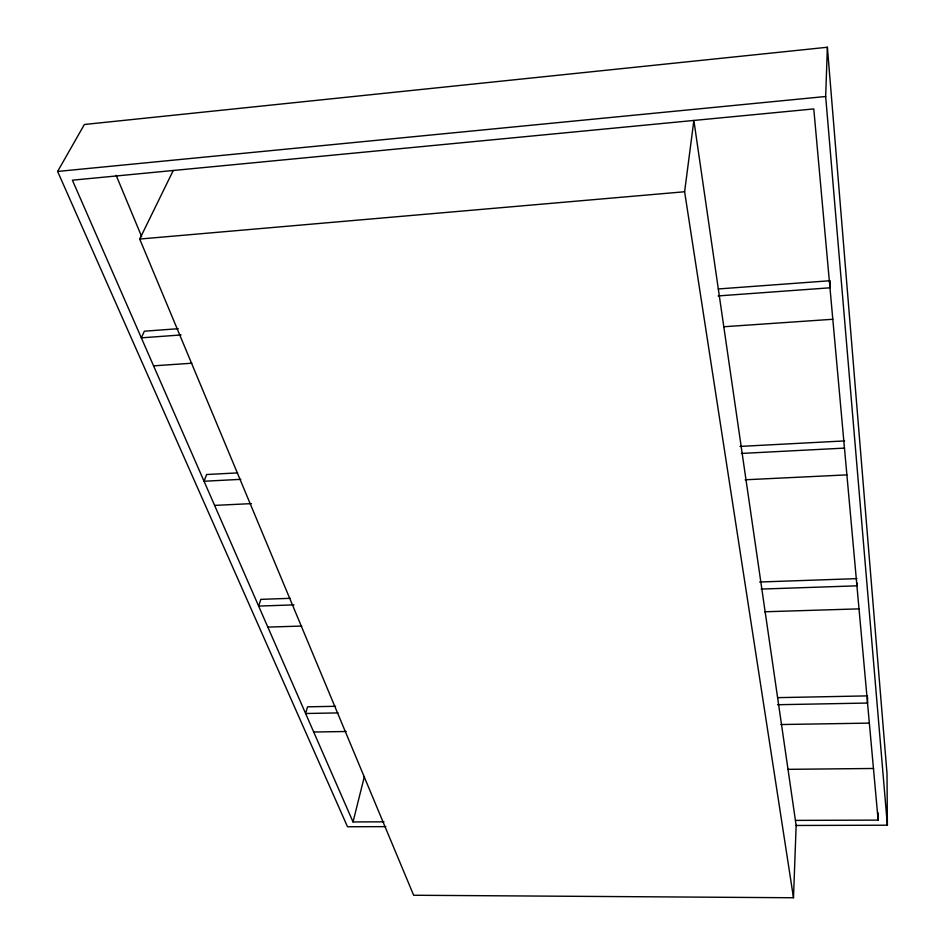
<?xml version="1.0" encoding="UTF-8"?>
<svg xmlns="http://www.w3.org/2000/svg" width="945" height="945" viewBox="0 0 945 945"><rect width="100%" height="100%" fill="white"/><g stroke="black" fill="none" stroke-linecap="round" stroke-linejoin="round"><path stroke-width="1.42" d="M867.557 697.316L867.534 703.045L777.57 704.722M856.961 582.947L856.938 585.829L761.15 589.078M795.926 825.469L887.379 825.209L825.67 96.496L827.383 47.25L84.377 124.492L57.621 171.447L347.5 826.745L385.843 826.639M793.493 897.75L796.151 825.469L693.866 120.452L684.617 191.752L793.493 897.75L413.65 895.246L139.706 239.05L173.254 170.49M384.001 821.831L353.028 821.937L364.38 776.483M57.621 171.447L825.67 96.496M139.706 239.05L684.617 191.752M178.227 328.706L144.372 331.199L141.325 337.849L181.062 334.955M718.318 288.957L830.159 280.724L829.97 287.8L718.129 295.927M153.574 365.845L191.8 363.223M724.012 326.734L832.817 319.268M237.561 472.89L206.624 474.52L204.037 481.253L240.845 479.339M739.982 446.418L844.594 440.913M741.412 453.435L844.476 448.107M214.598 505.398L251.441 503.614M745.192 479.788L846.897 474.874M290.351 598.327L260.844 599.354L258.623 606.076L293.989 604.883M759.603 582.014L856.997 578.623M267.825 627.102L301.727 626.051M764.659 611.781L859.017 608.864M335.534 706.293L307.527 706.836L305.613 713.51L338.062 712.908M777.652 697.646L867.557 695.886M313.705 732.021L346.13 731.501M780.924 724.531L869.353 723.114M788.095 769.336L873.582 768.474M795.525 820.39L878.129 820.106L878.118 812.924M353.028 821.937L72.387 180.188L813.775 108.923L878.129 820.106M116.152 175.333L141.667 236.663M827.383 47.25L887.012 773.518L887.379 825.209"/></g></svg>
